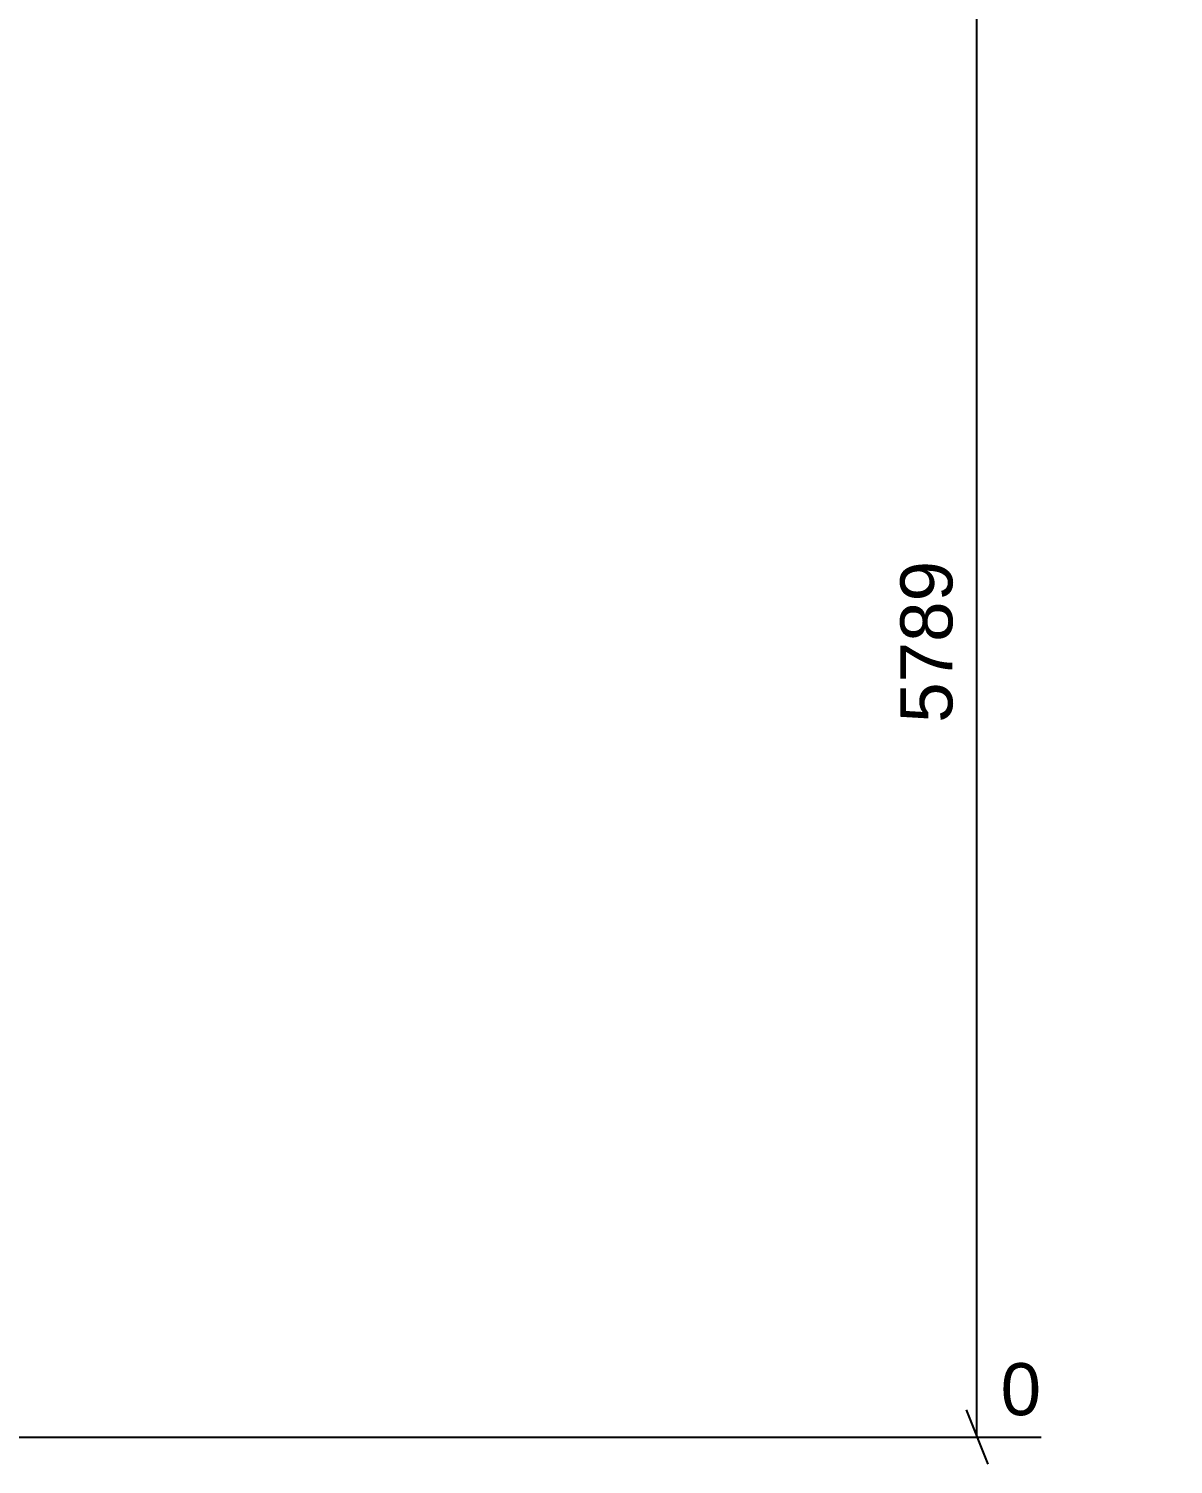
# Model space of a CAD drawing. Header units: millimetres. Extents: x -184 to 657, y -238 to 356.
# Drawn here: x 242.7 to 305.6, y 1.2 to 80.1 of the extents above; entities that cross this region are included whole.
import ezdxf

# ---------------------------------------------------------------- set-up
doc = ezdxf.new("R2010")
doc.units = ezdxf.units.MM
doc.styles.add('Arial', font='ARIAL.TTF', dxfattribs={"height": 0.2})

# ---------------------------------------------------------------- blocks, each defined once
blk = doc.blocks.new('StraightDimension-284935071-4464 - 4113')
at = {"color": 7, "linetype": 'Continuous'}
for p, q in [((295.427, 88.642), (294.227, 91.642)), ((220.608, 90.142), (305.022, 90.142)), ((294.827, 2.661), (294.827, 90.142)), ((294.227, 4.161), (295.427, 1.161)), ((230.608, 2.661), (298.351, 2.661))]:
    blk.add_line(p, q, dxfattribs=at)
at = {"color": 0}
blk.add_wipeout([(294.077, 51.449), (289.877, 51.449), (289.877, 41.354), (294.077, 41.354)], dxfattribs=at)
at = {"color": 3, "style": 'Arial'}
blk.add_text('5789', height=2.8652, rotation=90.00021, dxfattribs=at).set_placement((293.477, 41.954))
at = {"color": 0, "linetype": 'Continuous'}
for points in [[(305.622, 90.742), (305.622, 94.942), (295.527, 94.942), (295.527, 90.742)], [(298.951, 3.261), (298.951, 7.461), (295.527, 7.461), (295.527, 3.261)]]:
    blk.add_wipeout(points, dxfattribs=at)
at = {"color": 3, "linetype": 'Continuous', "style": 'Arial'}
for s, height, p in [('5789', 2.8652, (296.127, 91.342)), ('0', 2.865, (296.127, 3.861))]:
    blk.add_text(s, height=height, dxfattribs=at).set_placement(p)

msp = doc.modelspace()

# ---------------------------------------------------------------- block references
msp.add_blockref('StraightDimension-284935071-4464 - 4113', (0, 0))

doc.saveas('drawing.dxf')
